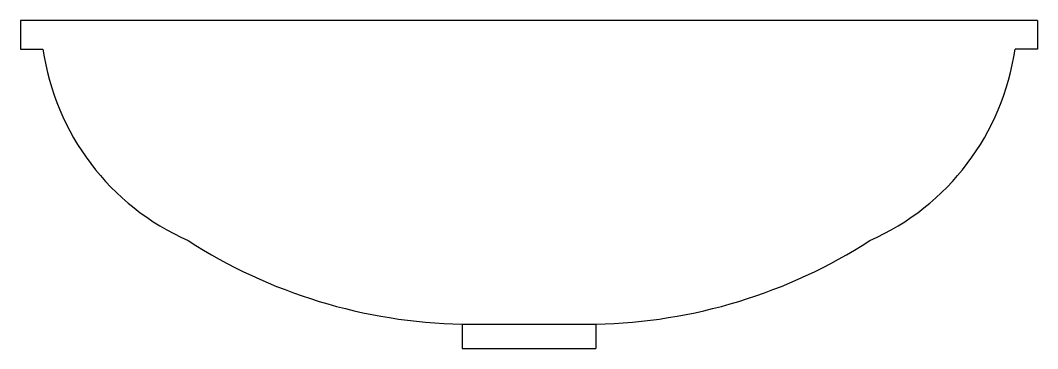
# Model space of a CAD drawing. Header units: millimetres. Extents: x 3.555 to 4.051, y -10.802 to -10.642.
import ezdxf

# ---------------------------------------------------------------- set-up
doc = ezdxf.new("R2010")
doc.units = ezdxf.units.MM
doc.header["$LTSCALE"] = 10

msp = doc.modelspace()

# ---------------------------------------------------------------- linework, layer by layer
for p, q in [((4.05126, -10.64207), (3.55526, -10.64207)), ((3.55526, -10.64207), (3.55526, -10.65606)), ((4.05126, -10.64207), (4.05126, -10.65606)), ((3.55526, -10.65606), (3.56627, -10.65606)), ((4.05126, -10.65606), (4.04026, -10.65606)), ((3.7706, -10.79013), (3.83593, -10.79013)), ((3.7706, -10.79013), (3.7706, -10.80207)), ((3.83593, -10.79013), (3.83593, -10.80207)), ((3.7706, -10.80207), (3.83593, -10.80207))]:
    msp.add_line(p, q)
for centre, radius, start, end in [((3.68583, -10.6389), 0.12078, 188.1655, 246.1721), ((3.9207, -10.6389), 0.12078, 293.8279, 351.8345), ((3.77576, -10.53387), 0.25631, 237.2303, 268.8454), ((3.83076, -10.53387), 0.25631, 271.1546, 302.7697)]:
    msp.add_arc(centre, radius, start, end)

doc.saveas('drawing.dxf')
